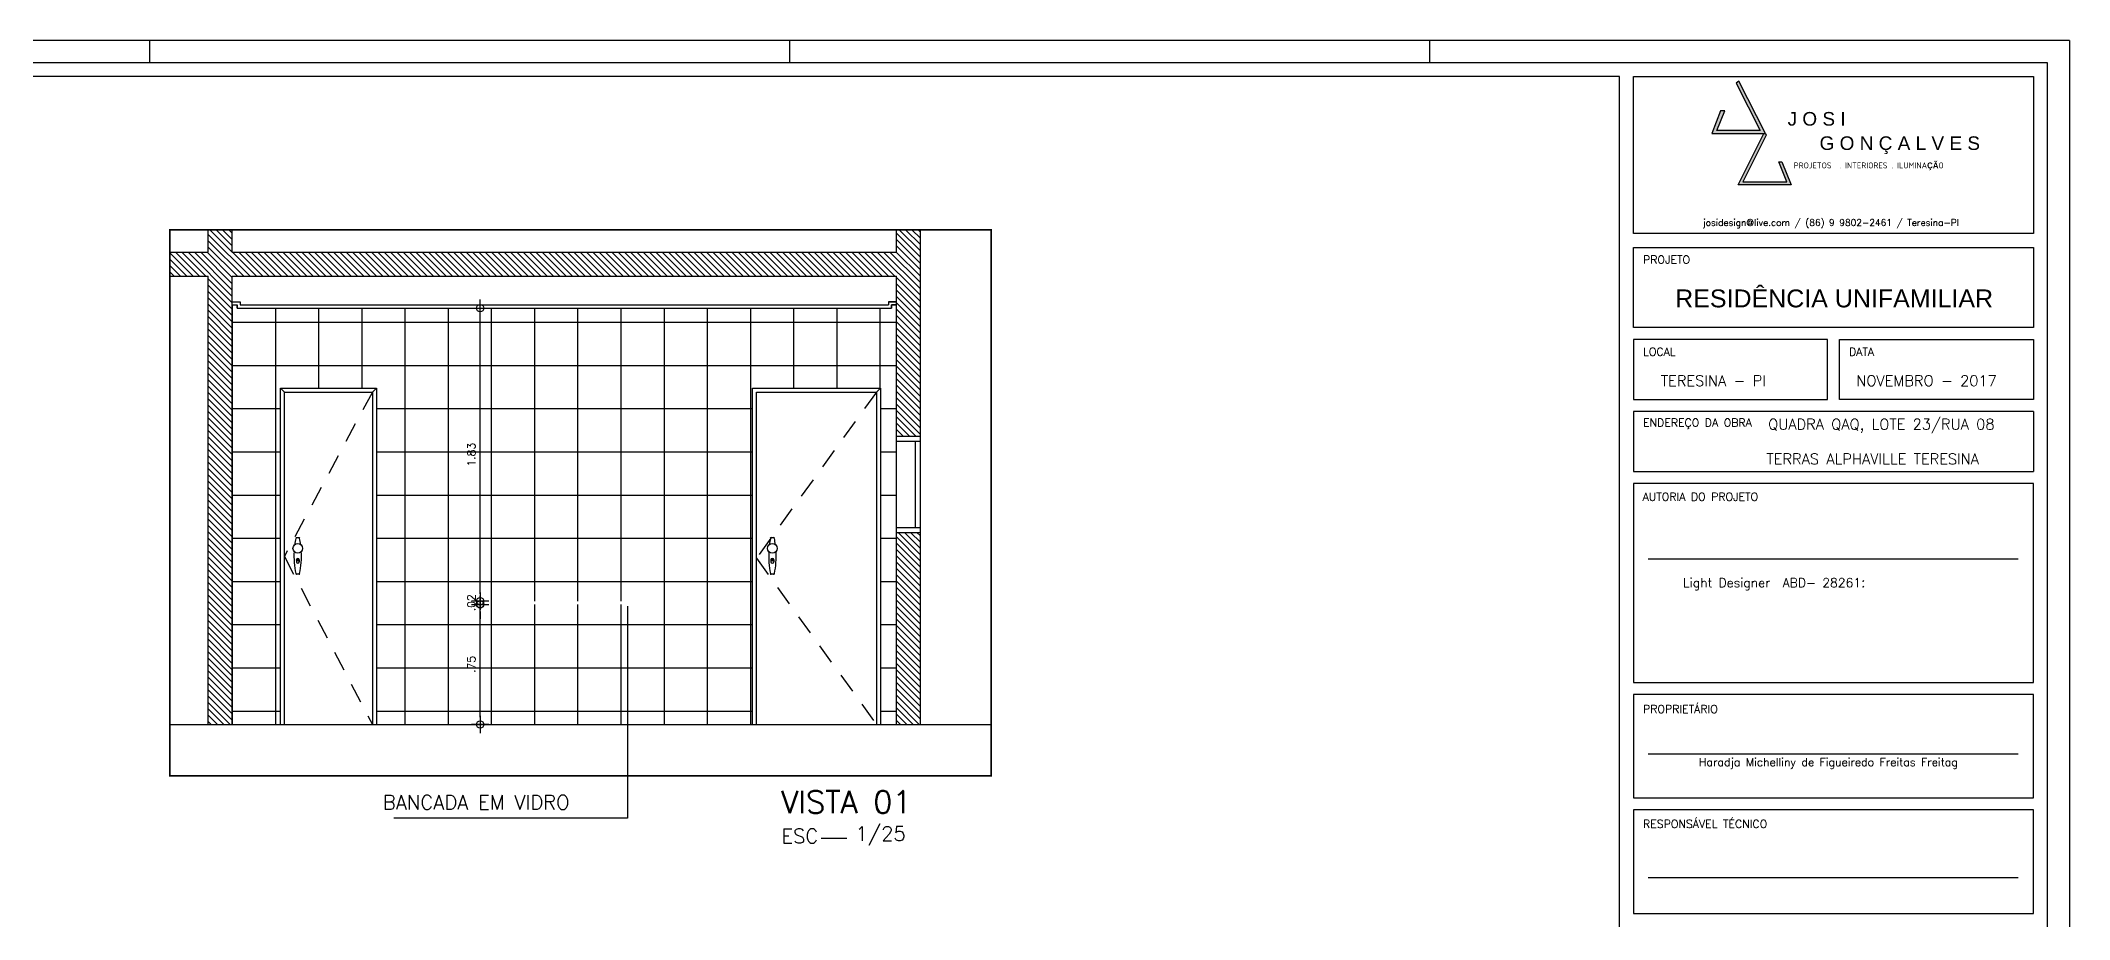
# Model space of a CAD drawing. Header units: millimetres. Extents: x 2182 to 2335, y 1488 to 1614.
# Drawn here: x 2297.81 to 2310.49, y 1496.84 to 1502.33 of the extents above; entities that cross this region are included whole.
import ezdxf

# ---------------------------------------------------------------- set-up
doc = ezdxf.new("R2010")
doc.units = ezdxf.units.MM
doc.linetypes.add('DIVIDE', pattern=[1.25, 0.5, -0.25, 0, -0.25, 0, -0.25])
doc.linetypes.add('HIDDEN2', pattern=[0.1875, 0.125, -0.0625])
for name, color, linetype in [('.', 1, 'Continuous'), ('COTA', 250, 'Continuous'), ('Esquadria', 2, 'Continuous'), ('Hachura', 8, 'Continuous'), ('LAYOUT', 7, 'Continuous'), ('PAREDE', 7, 'Continuous'), ('Prancha', 6, 'Continuous'), ('TEXTO', 7, 'Continuous')]:
    doc.layers.add(name, color=color, linetype=linetype)
doc.styles.add('NORMAL', font='romans.shx')
doc.styles.add('ROMANS', font='romans')
doc.styles.get("Standard").update_dxf_attribs({"font": 'arial.ttf'})
doc.dimstyles.new('D25', dxfattribs={"dimtxt": 0.05, "dimasz": 0.045, "dimexe": 0.18, "dimexo": 0.0625, "dimgap": 0.03, "dimtad": 1, "dimzin": 4, "dimdsep": 46, "dimtxsty": 'NORMAL', "dimblk1": 'DOT1', "dimblk2": 'DOT1', "dimsah": 1, "dimcen": 0.045, "dimse1": 1, "dimse2": 1, "dimclrd": 256, "dimclre": 256, "dimclrt": 7, "dimaunit": 1, "dimadec": 0, "dimazin": 0, "dimtfac": 1, "dimtix": 1, "dimtmove": 2, "dimatfit": 3, "dimldrblk": 'SMALL', "dimfxl": 1, "dimtvp": 1.75, "dimtolj": 1, "dimtzin": 0, "dimarcsym": 0})

# ---------------------------------------------------------------- blocks, each defined once
blk = doc.blocks.new('DOT1')
for p, q in [((-1.2, 0), (1.2, 0)), ((0, 1.2), (0, -1.2))]:
    blk.add_line(p, q)
blk.add_circle((0, 0), 0.5)
blk = doc.blocks.new('*D800')
at = {"layer": 'COTA', "linetype": 'Continuous', "lineweight": -2, "transparency": 16777216}
blk.add_line((2300.558, 1498.103), (2300.558, 1498.763), dxfattribs=at)
at = {"layer": 'Defpoints', "color": 0, "linetype": 'Continuous', "transparency": 16777216}
for p in [(2300.558, 1498.808), (2300.679, 1498.808), (2299.909, 1498.058)]:
    blk.add_point(p, dxfattribs=at)
at = {"layer": 'COTA', "linetype": 'Continuous', "lineweight": -2, "transparency": 16777216, "xscale": 0.045, "yscale": 0.045, "zscale": 0.045}
for p, rotation in [((2300.558, 1498.808), 90), ((2300.558, 1498.058), 270)]:
    blk.add_blockref('DOT1', p, dxfattribs=dict(at, rotation=rotation))
at = {"layer": 'COTA', "color": 7, "linetype": 'Continuous', "transparency": 16777216, "insert": (2300.503, 1498.433), "char_height": 0.05, "attachment_point": 5, "rotation": 90, "style": 'NORMAL'}
blk.add_mtext('\\A1;.75', dxfattribs=at)
blk = doc.blocks.new('_Small')
at = {"color": 0, "linetype": 'ByBlock', "lineweight": -2}
blk.add_circle((0, 0), 0.25, dxfattribs=at)
blk = doc.blocks.new('*D801')
at = {"layer": 'COTA', "linetype": 'Continuous', "lineweight": -2, "transparency": 16777216}
for p, q in [((2300.558, 1498.873), (2300.558, 1498.918)), ((2300.558, 1498.808), (2300.558, 1498.828)), ((2300.558, 1498.763), (2300.558, 1498.718))]:
    blk.add_line(p, q, dxfattribs=at)
at = {"layer": 'Defpoints', "color": 0, "linetype": 'Continuous', "transparency": 16777216}
for p in [(2300.558, 1498.828), (2300.679, 1498.828), (2300.679, 1498.808)]:
    blk.add_point(p, dxfattribs=at)
at = {"layer": 'COTA', "linetype": 'Continuous', "lineweight": -2, "transparency": 16777216, "xscale": 0.045, "yscale": 0.045, "zscale": 0.045}
for p, rotation in [((2300.558, 1498.828), 270), ((2300.558, 1498.808), 90)]:
    blk.add_blockref('DOT1', p, dxfattribs=dict(at, rotation=rotation))
at = {"layer": 'COTA', "color": 7, "linetype": 'Continuous', "transparency": 16777216, "insert": (2300.503, 1498.818), "char_height": 0.05, "attachment_point": 5, "rotation": 90, "style": 'NORMAL'}
blk.add_mtext('\\A1;.02', dxfattribs=at)
blk = doc.blocks.new('*D802')
at = {"layer": 'COTA', "linetype": 'Continuous', "lineweight": -2, "transparency": 16777216}
blk.add_line((2300.558, 1498.873), (2300.558, 1500.613), dxfattribs=at)
at = {"layer": 'Defpoints', "color": 0, "linetype": 'Continuous', "transparency": 16777216}
for p in [(2299.039, 1500.658), (2300.558, 1500.658), (2300.679, 1498.828)]:
    blk.add_point(p, dxfattribs=at)
at = {"layer": 'COTA', "linetype": 'Continuous', "lineweight": -2, "transparency": 16777216, "xscale": 0.045, "yscale": 0.045, "zscale": 0.045}
for p, rotation in [((2300.558, 1500.658), 90), ((2300.558, 1498.828), 270)]:
    blk.add_blockref('DOT1', p, dxfattribs=dict(at, rotation=rotation))
at = {"layer": 'COTA', "color": 7, "linetype": 'Continuous', "transparency": 16777216, "insert": (2300.503, 1499.743), "char_height": 0.05, "attachment_point": 5, "rotation": 90, "style": 'NORMAL'}
blk.add_mtext('\\A1;1.83', dxfattribs=at)

msp = doc.modelspace()

# ---------------------------------------------------------------- hatches: boundary and pattern name
at = {"layer": '.'}
h = msp.add_hatch(color=33, dxfattribs=at)
h.dxf.hatch_style = 1
h.paths.add_polyline_path([(2308.424, 1502.076), (2308.407, 1502.064), (2308.558, 1501.768), (2308.286, 1501.768), (2308.336, 1501.89), (2308.31, 1501.89), (2308.256, 1501.748), (2308.591, 1501.748)])
h = msp.add_hatch(color=33, dxfattribs=at)
h.dxf.hatch_style = 1
h.paths.add_polyline_path([(2308.537, 1501.853), (2308.515, 1501.853), (2308.558, 1501.768), (2308.286, 1501.768), (2308.321, 1501.853), (2308.296, 1501.853), (2308.256, 1501.748), (2308.591, 1501.748)])
h = msp.add_hatch(color=33, dxfattribs=at)
h.dxf.hatch_style = 1
h.paths.add_polyline_path([(2308.537, 1501.853), (2308.515, 1501.853), (2308.558, 1501.768), (2308.286, 1501.768), (2308.321, 1501.853), (2308.296, 1501.853), (2308.256, 1501.748), (2308.591, 1501.748)])
h = msp.add_hatch(color=33, dxfattribs=at)
h.dxf.hatch_style = 1
h.set_gradient(color1=(143, 115, 79), color2=(192, 192, 192))
h.paths.add_polyline_path([(2308.595, 1501.739), (2308.591, 1501.748), (2308.58, 1501.748), (2308.421, 1501.428), (2308.752, 1501.428), (2308.693, 1501.571), (2308.675, 1501.571), (2308.725, 1501.448), (2308.449, 1501.448)])
at = {"layer": 'Hachura'}
h = msp.add_hatch(dxfattribs=at)
h.set_pattern_fill('ANSI31', color=256, scale=0.0088, angle=-90)
h.set_pattern_definition([(315, (13.605102, -4.951532), (0.01975656347, 0.01975656347), [])])
h.paths.add_polyline_path([(2303.159, 1499.858), (2303.309, 1499.858), (2303.309, 1501.148), (2303.159, 1501.148), (2303.159, 1501.008), (2299.009, 1501.008), (2299.009, 1501.148), (2298.859, 1501.148), (2298.859, 1501.008), (2298.619, 1501.008), (2298.619, 1500.858), (2298.859, 1500.858), (2298.859, 1498.058), (2299.009, 1498.058), (2299.009, 1500.858), (2303.159, 1500.858)])
h.paths.add_polyline_path([(2303.309, 1499.258), (2303.159, 1499.258), (2303.159, 1498.058), (2303.309, 1498.058)])
h = msp.add_hatch(dxfattribs=at)
h.set_pattern_fill('NET', color=8, scale=0.085)
h.set_pattern_definition([(0, (296.8074, -72.2611), (0, 0.269875), []), (90, (296.8074, -72.2611), (-0.269875, 2e-17), [])])
h.paths.add_polyline_path([(2299.039, 1500.658), (2299.039, 1500.678), (2299.009, 1500.678), (2299.009, 1498.058), (2299.309, 1498.058), (2299.309, 1500.158), (2299.909, 1500.158), (2299.909, 1498.058), (2302.259, 1498.058), (2302.259, 1500.158), (2303.059, 1500.158), (2303.059, 1498.958), (2303.059, 1498.058), (2303.159, 1498.058), (2303.159, 1500.678), (2303.129, 1500.678), (2303.129, 1500.658)])
h.paths.add_polyline_path([(2301.479, 1498.828), (2301.479, 1498.808), (2300.679, 1498.808), (2300.679, 1498.828)], flags=16)

# ---------------------------------------------------------------- linework, layer by layer
at = {"layer": '.', "color": 33}
msp.add_lwpolyline([(2308.336, 1501.89), (2308.31, 1501.89), (2308.256, 1501.748), (2308.591, 1501.748), (2308.424, 1502.076), (2308.407, 1502.064), (2308.558, 1501.768), (2308.286, 1501.768)], close=True, dxfattribs=at)
msp.add_lwpolyline([(2308.591, 1501.748), (2308.595, 1501.739), (2308.449, 1501.448), (2308.725, 1501.448), (2308.675, 1501.571), (2308.693, 1501.571), (2308.752, 1501.428), (2308.421, 1501.428), (2308.58, 1501.748)], dxfattribs=at)
at = {"layer": 'Esquadria', "color": 8}
msp.add_line((2303.159, 1498.058), (2303.159, 1500.858), dxfattribs=at)
at = {"layer": 'Esquadria', "color": 7}
for p, q in [((2299.309, 1498.058), (2299.309, 1500.158)), ((2299.309, 1500.158), (2299.909, 1500.158)), ((2299.334, 1500.133), (2299.309, 1500.158)), ((2299.334, 1498.058), (2299.334, 1500.133)), ((2299.334, 1500.133), (2299.884, 1500.133)), ((2299.884, 1500.133), (2299.909, 1500.158)), ((2299.884, 1500.133), (2299.884, 1498.058)), ((2299.909, 1500.158), (2299.909, 1498.058)), ((2303.034, 1500.133), (2303.059, 1500.158)), ((2299.426, 1499.224), (2299.41, 1499.224)), ((2302.392, 1499.224), (2302.376, 1499.224)), ((2299.409, 1499.086), (2299.409, 1499.074)), ((2299.427, 1499.086), (2299.427, 1499.074)), ((2302.375, 1499.086), (2302.375, 1499.074)), ((2302.393, 1499.086), (2302.393, 1499.074)), ((2299.426, 1498.996), (2299.41, 1498.996)), ((2302.392, 1498.996), (2302.376, 1498.996))]:
    msp.add_line(p, q, dxfattribs=at)
at = {"layer": 'Esquadria', "color": 8, "linetype": 'HIDDEN2'}
for p, q in [((2299.884, 1500.133), (2299.334, 1499.108)), ((2303.034, 1500.133), (2302.284, 1499.096)), ((2299.334, 1499.108), (2299.884, 1498.058)), ((2302.284, 1499.096), (2303.034, 1498.058))]:
    msp.add_line(p, q, dxfattribs=at)
at = {"layer": 'Esquadria'}
for p, q in [((2303.159, 1499.858), (2303.309, 1499.858)), ((2303.159, 1499.828), (2303.309, 1499.828)), ((2303.279, 1499.288), (2303.279, 1499.828)), ((2303.309, 1499.258), (2303.309, 1499.858)), ((2303.159, 1499.288), (2303.309, 1499.288)), ((2303.159, 1499.258), (2303.309, 1499.258))]:
    msp.add_line(p, q, dxfattribs=at)
at = {"layer": 'Esquadria', "color": 7}
for points in [[(2302.259, 1498.058), (2302.259, 1500.158), (2303.059, 1500.158), (2303.059, 1498.958)], [(2302.284, 1498.058), (2302.284, 1500.133), (2303.034, 1500.133), (2303.034, 1498.058)], [(2303.059, 1500.158), (2303.059, 1498.058)], [(2299.884, 1498.908), (2299.884, 1498.058)], [(2299.909, 1498.908), (2299.909, 1498.058)], [(2303.034, 1498.908), (2303.034, 1498.058)]]:
    msp.add_lwpolyline(points, dxfattribs=at)
for points in [[(2299.417, 1499.085), (2299.419, 1499.085), (2299.419, 1499.091), (2299.417, 1499.091)], [(2302.383, 1499.085), (2302.386, 1499.085), (2302.386, 1499.091), (2302.383, 1499.091)]]:
    msp.add_lwpolyline(points, close=True, dxfattribs=at)
for centre, radius in [((2299.418, 1499.158), 0.03), ((2302.384, 1499.158), 0.03), ((2299.418, 1499.086), 0.0072), ((2302.384, 1499.086), 0.0072)]:
    msp.add_circle(centre, radius, dxfattribs=at)
for centre, radius, start, end in [((2299.941, 1499.11), 0.547, 168.3919, 172.5604), ((2299.41, 1499.22), 0.0048, 90, 168.3919), ((2299.426, 1499.22), 0.0048, 11.6081, 90), ((2298.894, 1499.11), 0.547, 7.4396, 11.6081), ((2302.908, 1499.11), 0.547, 168.3919, 172.5604), ((2302.376, 1499.22), 0.0048, 90, 168.3919), ((2302.392, 1499.22), 0.0048, 11.6081, 90), ((2301.861, 1499.11), 0.547, 7.4396, 11.6081), ((2299.941, 1499.11), 0.547, 176.9619, 191.6081), ((2299.418, 1499.086), 0.009, 0, 180), ((2299.418, 1499.074), 0.009, 180, 0), ((2298.894, 1499.11), 0.547, 348.3919, 3.0381), ((2302.908, 1499.11), 0.547, 176.9619, 191.6081), ((2302.384, 1499.086), 0.009, 0, 180), ((2302.384, 1499.074), 0.009, 180, 0), ((2301.861, 1499.11), 0.547, 348.3919, 3.0381), ((2299.41, 1499.001), 0.0048, 191.6081, 270), ((2299.426, 1499.001), 0.0048, 270, 348.3919), ((2302.376, 1499.001), 0.0048, 191.6081, 270), ((2302.392, 1499.001), 0.0048, 270, 348.3919)]:
    msp.add_arc(centre, radius, start, end, dxfattribs=at)
at = {"layer": 'LAYOUT'}
for p, q in [((2299.009, 1500.698), (2299.059, 1500.698)), ((2299.059, 1500.698), (2299.059, 1500.678)), ((2303.109, 1500.698), (2303.109, 1500.678)), ((2303.159, 1500.698), (2303.109, 1500.698)), ((2303.109, 1500.698), (2303.159, 1500.698)), ((2299.009, 1500.678), (2299.039, 1500.678)), ((2299.009, 1500.678), (2299.039, 1500.678)), ((2299.039, 1500.678), (2299.039, 1500.658)), ((2299.039, 1500.658), (2299.039, 1500.678)), ((2299.039, 1500.658), (2303.129, 1500.658)), ((2299.059, 1500.678), (2303.109, 1500.678)), ((2303.129, 1500.678), (2303.129, 1500.658)), ((2303.159, 1500.678), (2303.129, 1500.678)), ((2303.129, 1500.658), (2303.129, 1500.678)), ((2303.129, 1500.678), (2303.159, 1500.678))]:
    msp.add_line(p, q, dxfattribs=at)
at = {"layer": 'PAREDE'}
for p, q in [((2298.859, 1501.148), (2299.009, 1501.148)), ((2298.859, 1501.008), (2298.859, 1501.148)), ((2299.009, 1501.008), (2299.009, 1501.148)), ((2303.159, 1501.008), (2303.159, 1501.148)), ((2303.159, 1501.148), (2303.309, 1501.148)), ((2303.309, 1499.858), (2303.309, 1501.148)), ((2298.619, 1500.858), (2298.619, 1501.008)), ((2298.619, 1501.008), (2298.859, 1501.008)), ((2299.009, 1501.008), (2303.159, 1501.008)), ((2298.619, 1500.858), (2298.859, 1500.858)), ((2298.859, 1498.058), (2298.859, 1500.858)), ((2299.009, 1498.058), (2299.009, 1500.858)), ((2299.009, 1500.858), (2303.159, 1500.858)), ((2303.309, 1498.058), (2303.309, 1499.258)), ((2298.619, 1498.058), (2303.752, 1498.058))]:
    msp.add_line(p, q, dxfattribs=at)
at = {"layer": 'Prancha', "color": 7}
for p, q in [((2310.491, 1502.329), (2290.978, 1502.329)), ((2298.491, 1502.329), (2298.491, 1502.191)), ((2302.491, 1502.329), (2302.491, 1502.191)), ((2306.491, 1502.329), (2306.491, 1502.191)), ((2310.491, 1502.329), (2310.491, 1488.229)), ((2307.857, 1499.092), (2310.171, 1499.092)), ((2307.857, 1499.092), (2310.171, 1499.092)), ((2307.857, 1497.875), (2310.171, 1497.875)), ((2302.69, 1497.347), (2302.85, 1497.347)), ((2307.857, 1497.102), (2310.171, 1497.102))]:
    msp.add_line(p, q, dxfattribs=at)
at = {"layer": 'Prancha', "color": 3}
for p, q in [((2307.766, 1502.104), (2310.266, 1502.104)), ((2307.766, 1501.124), (2307.766, 1502.104)), ((2310.266, 1502.104), (2310.266, 1501.124)), ((2310.266, 1501.124), (2307.766, 1501.124)), ((2307.766, 1501.037), (2310.266, 1501.037)), ((2307.766, 1500.537), (2307.766, 1501.037)), ((2310.266, 1501.037), (2310.266, 1500.537)), ((2310.266, 1500.537), (2307.766, 1500.537)), ((2308.978, 1500.462), (2307.766, 1500.462)), ((2307.766, 1500.462), (2307.766, 1500.087)), ((2308.978, 1500.087), (2308.978, 1500.462)), ((2309.053, 1500.462), (2310.266, 1500.462)), ((2309.053, 1500.087), (2309.053, 1500.462)), ((2310.266, 1500.462), (2310.266, 1500.087)), ((2307.766, 1500.087), (2308.978, 1500.087)), ((2310.266, 1500.087), (2309.053, 1500.087)), ((2310.266, 1500.012), (2307.766, 1500.012)), ((2307.766, 1500.012), (2307.766, 1499.637)), ((2310.266, 1500.012), (2310.266, 1499.637)), ((2307.766, 1499.637), (2310.266, 1499.637)), ((2310.266, 1499.562), (2307.766, 1499.562)), ((2307.766, 1499.562), (2307.766, 1498.321)), ((2310.266, 1498.321), (2310.266, 1499.562)), ((2307.766, 1498.321), (2310.266, 1498.321)), ((2310.266, 1498.246), (2307.766, 1498.246)), ((2307.766, 1498.246), (2307.766, 1497.6)), ((2310.266, 1497.6), (2310.266, 1498.246)), ((2307.766, 1497.6), (2310.266, 1497.6)), ((2310.266, 1497.525), (2307.766, 1497.525)), ((2307.766, 1497.525), (2307.766, 1496.878)), ((2310.266, 1496.878), (2310.266, 1497.525)), ((2307.766, 1496.878), (2310.266, 1496.878))]:
    msp.add_line(p, q, dxfattribs=at)
at = {"layer": 'Prancha'}
msp.add_lwpolyline([(2310.353, 1502.191), (2291.116, 1502.191), (2291.116, 1488.366), (2310.353, 1488.366)], close=True, dxfattribs=at)
at = {"layer": 'Prancha', "color": 2}
msp.add_lwpolyline([(2307.679, 1502.104), (2291.203, 1502.104), (2291.203, 1488.454), (2307.679, 1488.454)], close=True, dxfattribs=at)
at = {"layer": 'TEXTO', "color": 150, "linetype": 'DIVIDE', "const_width": 0.01}
msp.add_lwpolyline([(2298.619, 1497.738), (2303.752, 1497.738), (2303.752, 1501.148), (2298.619, 1501.148)], close=True, dxfattribs=at)
at = {"layer": 'TEXTO', "color": 7}
msp.add_lwpolyline([(2301.479, 1498.797), (2301.479, 1497.472), (2300.018, 1497.472)], dxfattribs=at)

# ---------------------------------------------------------------- texts
at = {"color": 8, "char_height": 0.08499, "attachment_point": 1}
for s, width, insert in [('{\\fArial|b0|i0|c0|p34;\\C7;J O S I}', 1.10359, (2308.729, 1501.883)), ('{\\fArial|b0|i0|c0|p34;\\C7;G O N Ç A L V E S}', 1.76658, (2308.929, 1501.731))]:
    msp.add_mtext_dynamic_manual_height_columns(s, width=width, gutter_width=0.5, heights=[0], dxfattribs=dict(at, insert=insert))
at = {"insert": (2308.767, 1501.568), "char_height": 0.03715, "attachment_point": 1}
msp.add_mtext_dynamic_manual_height_columns('{\\Fdim|c0;\\C31;\\c9551830;PROJETOS  . INTERIORES . ILUMINA\\fCityBlueprint|b1|i0|c2|p2;ÇÃ\\Fdim|c0;O}', width=3.57355, gutter_width=0.5, heights=[0], dxfattribs=at)
at = {"layer": 'Prancha', "color": 7, "style": 'ROMANS'}
for s, p in [('QUADRA QAQ, LOTE 23/RUA 08', (2308.608, 1499.9)), ('TERRAS ALPHAVILLE TERESINA', (2308.597, 1499.683))]:
    msp.add_text(s, height=0.06667, dxfattribs=at).set_placement(p)
at = {"layer": 'Prancha', "insert": (2309, 1501.22), "char_height": 0.04129, "attachment_point": 5, "style": 'ROMANS'}
msp.add_mtext('{\\C8;\\Pjosidesign@live.com / \\C7;(86) 9 9802-2461\\C8; / Teresina-PI}', dxfattribs=at)
at = {"layer": 'Prancha', "color": 2, "attachment_point": 4, "style": 'ROMANS'}
for s, insert, char_height in [('PROJETO', (2307.826, 1500.961), 0.05), ('LOCAL', (2307.826, 1500.386), 0.05), ('DATA', (2309.113, 1500.386), 0.05), ('ENDEREÇO DA OBRA', (2307.826, 1499.936), 0.05), ('AUTORIA DO PROJETO', (2307.823, 1499.48), 0.05), ('PROPRIETÁRIO', (2307.826, 1498.154), 0.05), ('VISTA 01', (2302.439, 1497.574), 0.14), ('RESPONSÁVEL TÉCNICO', (2307.826, 1497.437), 0.05)]:
    msp.add_mtext(s, dxfattribs=dict(at, insert=insert, char_height=char_height))
at = {"layer": 'Prancha', "color": 7, "style": 'ROMANS'}
for s, insert, char_height, attachment_point in [('{\\fSwis721 BdOul BT|b0|i0|c0|p82;RESIDÊNCIA UNIFAMILIAR}', (2309.02, 1500.718), 0.1118, 5), ('TERESINA - PI', (2307.937, 1500.205), 0.06667, 4), ('NOVEMBRO - 2017', (2309.159, 1500.205), 0.06667, 4), ('Light Designer  ABD- 28261{\\H1.111x;: }', (2308.646, 1498.937), 0.0567, 5), ('BANCADA EM VIDRO', (2301.117, 1497.572), 0.0896, 6), ('ESC', (2302.441, 1497.361), 0.0896, 4), ('1/25', (2302.903, 1497.361), 0.0896, 4)]:
    msp.add_mtext(s, dxfattribs=dict(at, insert=insert, char_height=char_height, attachment_point=attachment_point))
at = {"layer": 'Prancha', "linetype": 'Continuous', "insert": (2308.984, 1497.848), "char_height": 0.05, "attachment_point": 2, "style": 'ROMANS'}
msp.add_mtext('Haradja Michelliny de Figueiredo Freitas Freitag', dxfattribs=at)

# ---------------------------------------------------------------- dimensions: what is measured, and where the dimension line sits
at = {"layer": 'COTA', "color": 2, "linetype": 'Continuous'}
for base, p1, p2, picture, middle in [((2300.558, 1500.658), (2300.679, 1498.828), (2299.039, 1500.658), '*D802', (2300.503, 1499.743)), ((2300.558, 1498.828), (2300.679, 1498.808), (2300.679, 1498.828), '*D801', (2300.503, 1498.818)), ((2300.558, 1498.808), (2299.909, 1498.058), (2300.679, 1498.808), '*D800', (2300.503, 1498.433))]:
    dim = msp.add_linear_dim(base=base, p1=p1, p2=p2, angle=90, dimstyle='D25', dxfattribs=at)
    dim.commit()
    dim.dimension.update_dxf_attribs({"geometry": picture, "text_midpoint": middle})

doc.saveas('drawing.dxf')
